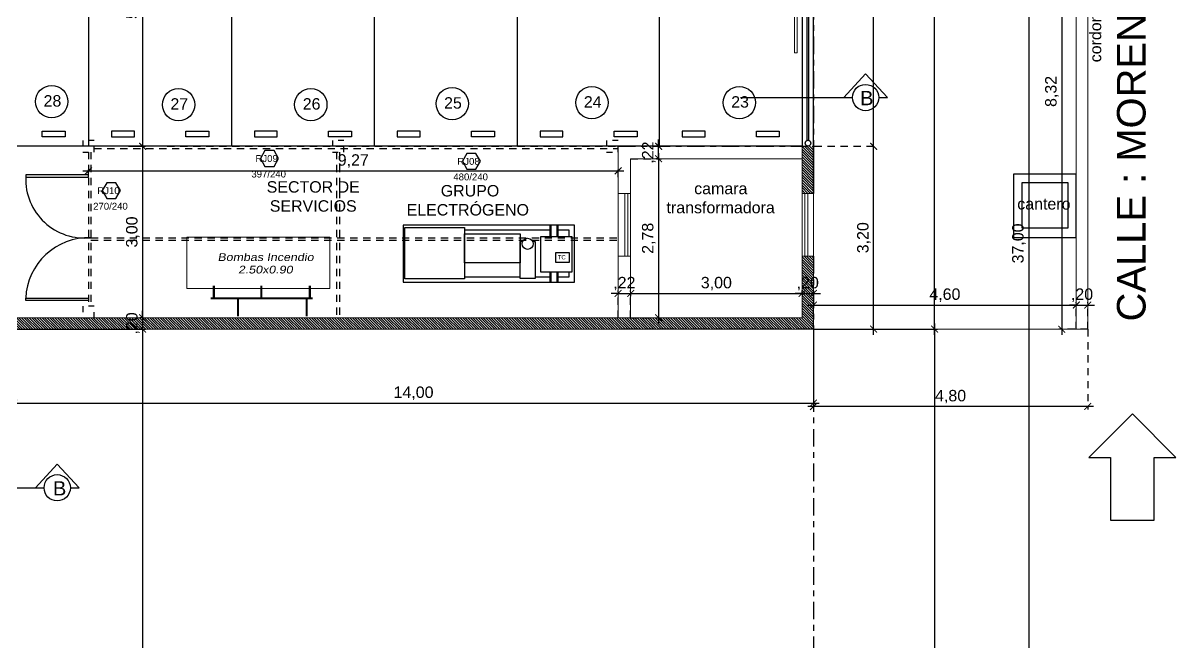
# Model space of a CAD drawing. Header units: metres. Extents: x 1166 to 1459, y -137 to 62.
# Drawn here: x 1323.34 to 1343.52, y -23.39 to -12.56 of the extents above; entities that cross this region are included whole.
import ezdxf

# ---------------------------------------------------------------- set-up
doc = ezdxf.new("R2010")
doc.units = ezdxf.units.M
doc.header["$LTSCALE"] = 0.508
doc.header["$PDMODE"] = 1
doc.header["$PDSIZE"] = -2
for name, pattern in [('ACAD_ISO10W100', [18, 12, -3, 0, -3]), ('HIDDEN', [0.375, 0.25, -0.125]), ('HIDDEN2', [0.1875, 0.125, -0.0625])]:
    doc.linetypes.add(name, pattern=pattern)
doc.layers.get('0').update_dxf_attribs({"color": 9})
doc.layers.get('Defpoints').update_dxf_attribs({"color": 9})
for name, color, linetype in [('1-EJES', 9, 'ACAD_ISO10W100'), ('2-Corte', 9, 'Continuous'), ('2-Desig-Carp', 9, 'Continuous'), ('2-texto', 9, 'Continuous'), ('3-muros', 9, 'Continuous'), ('3-VISTA', 9, 'Continuous'), ('4-carpinterias', 9, 'Continuous'), ('7-artef', 9, 'Continuous'), ('7-equipamiento', 9, 'Continuous'), ('8-cotas-100', 9, 'Continuous'), ('9-Hatch', 9, 'Continuous'), ('9-Hatch existente', 9, 'Continuous'), ('9-PISOS', 9, 'Continuous'), ('arq carpinterias', 9, 'Continuous'), ('artef', 9, 'Continuous'), ('Estructura', 9, 'HIDDEN2'), ('instalación', 9, 'Continuous')]:
    doc.layers.add(name, color=color, linetype=linetype)
doc.layers.add('REFERENCIAS', color=9, linetype='Continuous', lineweight=0)
doc.styles.add('ARIAL', font='arial.ttf', dxfattribs={"width": 1.15, "oblique": 10})
doc.styles.add('swiss', font='swissel.ttf')
doc.dimstyles.new('dim-100', dxfattribs={"dimtxt": 0.2, "dimasz": 0.12, "dimexe": 0.05, "dimexo": 0, "dimgap": 0.05, "dimtad": 1, "dimzin": 4, "dimtxsty": 'swiss', "dimblk": 'ARCHTICK', "dimcen": 0.5, "dimdle": 0.1, "dimclrd": 256, "dimclre": 252, "dimclrt": 256, "dimadec": 0, "dimazin": 0, "dimtfac": 1, "dimtix": 1, "dimtmove": 2, "dimatfit": 3, "dimldrblk": 'OPEN30', "dimfxl": 0.05, "dimtolj": 1, "dimtzin": 0, "dimarcsym": 0})

# ---------------------------------------------------------------- blocks, each defined once
blk = doc.blocks.new('_ARCHTICK')
at = {"color": 0, "linetype": 'ByBlock', "const_width": 0.15}
blk.add_lwpolyline([(-0.5, -0.5), (0.5, 0.5)], dxfattribs=at)
blk = doc.blocks.new('*D18')
at = {"layer": '8-cotas-100', "color": 252, "linetype": 'Continuous', "lineweight": -2, "transparency": 16777216}
for p, q in [((1323.174, -17.917), (1323.174, -19.261)), ((1337.174, -17.917), (1337.174, -19.261))]:
    blk.add_line(p, q, dxfattribs=at)
at = {"layer": '8-cotas-100', "linetype": 'Continuous', "lineweight": -2, "transparency": 16777216}
blk.add_line((1323.074, -19.211), (1337.274, -19.211), dxfattribs=at)
at = {"layer": 'Defpoints', "color": 0, "linetype": 'Continuous', "transparency": 16777216}
for p in [(1323.174, -17.917), (1337.174, -17.917), (1337.174, -19.211)]:
    blk.add_point(p, dxfattribs=at)
at = {"layer": '8-cotas-100', "linetype": 'Continuous', "lineweight": -2, "transparency": 16777216, "xscale": 0.12, "yscale": 0.12, "zscale": 0.12, "rotation": 180}
blk.add_blockref('_ARCHTICK', (1323.174, -19.211), dxfattribs=at)
at = {"layer": '8-cotas-100', "linetype": 'Continuous', "lineweight": -2, "transparency": 16777216, "xscale": 0.12, "yscale": 0.12, "zscale": 0.12}
blk.add_blockref('_ARCHTICK', (1337.174, -19.211), dxfattribs=at)
at = {"layer": '8-cotas-100', "linetype": 'Continuous', "lineweight": 0, "transparency": 16777216, "insert": (1330.174, -19.039), "char_height": 0.2, "attachment_point": 5, "style": 'swiss'}
blk.add_mtext('\\A1;14,00', dxfattribs=at)
blk = doc.blocks.new('_Open30')
at = {"color": 0, "linetype": 'ByBlock', "lineweight": -2}
for p, q in [((-1, 0.27), (0, 0)), ((0, 0), (-1, -0.27)), ((0, 0), (-1, 0))]:
    blk.add_line(p, q, dxfattribs=at)
blk = doc.blocks.new('*D19')
at = {"layer": '8-cotas-100', "color": 252, "linetype": 'Continuous', "lineweight": -2, "transparency": 16777216}
for p, q in [((1323.174, -17.917), (1325.482, -17.917)), ((1323.174, -37.917), (1325.482, -37.917))]:
    blk.add_line(p, q, dxfattribs=at)
at = {"layer": '8-cotas-100', "linetype": 'Continuous', "lineweight": -2, "transparency": 16777216}
blk.add_line((1325.432, -17.817), (1325.432, -38.017), dxfattribs=at)
at = {"layer": 'Defpoints', "color": 0, "linetype": 'Continuous', "transparency": 16777216}
for p in [(1323.174, -17.917), (1323.174, -37.917), (1325.432, -37.917)]:
    blk.add_point(p, dxfattribs=at)
at = {"layer": '8-cotas-100', "linetype": 'Continuous', "lineweight": -2, "transparency": 16777216, "xscale": 0.12, "yscale": 0.12, "zscale": 0.12}
for p, rotation in [((1325.432, -17.917), 90), ((1325.432, -37.917), 270)]:
    blk.add_blockref('_ARCHTICK', p, dxfattribs=dict(at, rotation=rotation))
at = {"layer": '8-cotas-100', "linetype": 'Continuous', "lineweight": 0, "transparency": 16777216, "insert": (1325.26, -27.917), "char_height": 0.2, "attachment_point": 5, "rotation": 90, "style": 'swiss'}
blk.add_mtext('\\A1;20,00', dxfattribs=at)
blk = doc.blocks.new('*D20')
at = {"layer": '8-cotas-100', "color": 252, "linetype": 'Continuous', "lineweight": -2, "transparency": 16777216}
for p, q in [((1337.174, 2.083), (1339.345, 2.083)), ((1337.174, -17.917), (1339.345, -17.917))]:
    blk.add_line(p, q, dxfattribs=at)
at = {"layer": '8-cotas-100', "linetype": 'Continuous', "lineweight": -2, "transparency": 16777216}
blk.add_line((1339.295, -18.017), (1339.295, 2.183), dxfattribs=at)
at = {"layer": 'Defpoints', "color": 0, "linetype": 'Continuous', "transparency": 16777216}
for p in [(1337.174, 2.083), (1339.295, 2.083), (1337.174, -17.917)]:
    blk.add_point(p, dxfattribs=at)
at = {"layer": '8-cotas-100', "linetype": 'Continuous', "lineweight": -2, "transparency": 16777216, "xscale": 0.12, "yscale": 0.12, "zscale": 0.12}
for p, rotation in [((1339.295, 2.083), 90), ((1339.295, -17.917), 270)]:
    blk.add_blockref('_ARCHTICK', p, dxfattribs=dict(at, rotation=rotation))
at = {"layer": '8-cotas-100', "linetype": 'Continuous', "lineweight": 0, "transparency": 16777216, "insert": (1339.123, -7.917), "char_height": 0.2, "attachment_point": 5, "rotation": 90, "style": 'swiss'}
blk.add_mtext('\\A1;20,00', dxfattribs=at)
blk = doc.blocks.new('*D193')
at = {"layer": '8-cotas-100', "linetype": 'Continuous', "lineweight": -2, "transparency": 16777216}
blk.add_line((1325.432, -9.617), (1325.432, -14.817), dxfattribs=at)
at = {"layer": '8-cotas-100', "color": 252, "linetype": 'Continuous', "lineweight": -2, "transparency": 16777216}
for p, q in [((1327.071, -9.717), (1325.382, -9.717)), ((1325.183, -14.717), (1325.482, -14.717))]:
    blk.add_line(p, q, dxfattribs=at)
at = {"layer": 'Defpoints', "color": 0, "linetype": 'Continuous', "transparency": 16777216}
for p in [(1327.071, -9.717), (1325.183, -14.717), (1325.432, -14.717)]:
    blk.add_point(p, dxfattribs=at)
at = {"layer": '8-cotas-100', "linetype": 'Continuous', "lineweight": -2, "transparency": 16777216, "xscale": 0.12, "yscale": 0.12, "zscale": 0.12}
for p, rotation in [((1325.432, -9.717), 90), ((1325.432, -14.717), 270)]:
    blk.add_blockref('_ARCHTICK', p, dxfattribs=dict(at, rotation=rotation))
at = {"layer": '8-cotas-100', "linetype": 'Continuous', "lineweight": 0, "transparency": 16777216, "insert": (1325.26, -12.217), "char_height": 0.2, "attachment_point": 5, "rotation": 90, "style": 'swiss'}
blk.add_mtext('\\A1;5,00', dxfattribs=at)
blk = doc.blocks.new('*D194')
at = {"layer": '8-cotas-100', "color": 252, "linetype": 'Continuous', "lineweight": -2, "transparency": 16777216}
for p, q in [((1325.183, -14.717), (1325.482, -14.717)), ((1325.432, -17.717), (1325.382, -17.717))]:
    blk.add_line(p, q, dxfattribs=at)
at = {"layer": '8-cotas-100', "linetype": 'Continuous', "lineweight": -2, "transparency": 16777216}
blk.add_line((1325.432, -14.617), (1325.432, -17.817), dxfattribs=at)
at = {"layer": 'Defpoints', "color": 0, "linetype": 'Continuous', "transparency": 16777216}
for p in [(1325.183, -14.717), (1325.432, -17.717), (1325.432, -17.717)]:
    blk.add_point(p, dxfattribs=at)
at = {"layer": '8-cotas-100', "linetype": 'Continuous', "lineweight": -2, "transparency": 16777216, "xscale": 0.12, "yscale": 0.12, "zscale": 0.12}
for p, rotation in [((1325.432, -14.717), 90), ((1325.432, -17.717), 270)]:
    blk.add_blockref('_ARCHTICK', p, dxfattribs=dict(at, rotation=rotation))
at = {"layer": '8-cotas-100', "linetype": 'Continuous', "lineweight": 0, "transparency": 16777216, "insert": (1325.26, -16.217), "char_height": 0.2, "attachment_point": 5, "rotation": 90, "style": 'swiss'}
blk.add_mtext('\\A1;3,00', dxfattribs=at)
blk = doc.blocks.new('*D200')
at = {"layer": '8-cotas-100', "color": 252, "linetype": 'HIDDEN', "lineweight": -2, "transparency": 16777216}
for p, q in [((1337.194, -17.917), (1339.345, -17.917)), ((1337.174, -34.917), (1339.345, -34.917))]:
    blk.add_line(p, q, dxfattribs=at)
at = {"layer": '8-cotas-100', "linetype": 'Continuous', "lineweight": -2, "transparency": 16777216}
blk.add_line((1339.295, -17.817), (1339.295, -35.017), dxfattribs=at)
at = {"layer": 'Defpoints', "color": 0, "linetype": 'Continuous', "transparency": 16777216}
for p in [(1337.194, -17.917), (1337.174, -34.917), (1339.295, -34.917)]:
    blk.add_point(p, dxfattribs=at)
at = {"layer": '8-cotas-100', "linetype": 'Continuous', "lineweight": -2, "transparency": 16777216, "xscale": 0.12, "yscale": 0.12, "zscale": 0.12}
for p, rotation in [((1339.295, -17.917), 90), ((1339.295, -34.917), 270)]:
    blk.add_blockref('_ARCHTICK', p, dxfattribs=dict(at, rotation=rotation))
at = {"layer": '8-cotas-100', "linetype": 'Continuous', "lineweight": 0, "transparency": 16777216, "insert": (1339.123, -26.417), "char_height": 0.2, "attachment_point": 5, "rotation": 90, "style": 'swiss'}
blk.add_mtext('\\A1;17,00', dxfattribs=at)
blk = doc.blocks.new('*D238')
at = {"layer": '3-muros', "color": 252, "linetype": 'HIDDEN', "lineweight": -2, "transparency": 16777216}
for p, q in [((1337.194, -14.717), (1338.277, -14.717)), ((1337.194, -17.917), (1338.277, -17.917))]:
    blk.add_line(p, q, dxfattribs=at)
at = {"layer": '3-muros', "linetype": 'Continuous', "lineweight": -2, "transparency": 16777216}
blk.add_line((1338.227, -18.017), (1338.227, -14.617), dxfattribs=at)
at = {"layer": 'Defpoints', "color": 0, "linetype": 'Continuous', "transparency": 16777216}
for p in [(1337.194, -14.717), (1338.227, -14.717), (1337.194, -17.917)]:
    blk.add_point(p, dxfattribs=at)
at = {"layer": '3-muros', "linetype": 'Continuous', "lineweight": -2, "transparency": 16777216, "xscale": 0.12, "yscale": 0.12, "zscale": 0.12}
for p, rotation in [((1338.227, -14.717), 90), ((1338.227, -17.917), 270)]:
    blk.add_blockref('_ARCHTICK', p, dxfattribs=dict(at, rotation=rotation))
at = {"layer": '3-muros', "linetype": 'Continuous', "lineweight": 0, "transparency": 16777216, "insert": (1338.056, -16.317), "char_height": 0.2, "attachment_point": 5, "rotation": 90, "style": 'swiss'}
blk.add_mtext('\\A1;3,20', dxfattribs=at)
blk = doc.blocks.new('*D239')
at = {"layer": '3-muros', "color": 252, "linetype": 'HIDDEN', "lineweight": -2, "transparency": 16777216}
for p, q in [((1337.174, -9.596), (1338.277, -9.596)), ((1337.194, -14.717), (1338.277, -14.717))]:
    blk.add_line(p, q, dxfattribs=at)
at = {"layer": '3-muros', "linetype": 'Continuous', "lineweight": -2, "transparency": 16777216}
blk.add_line((1338.227, -14.817), (1338.227, -9.496), dxfattribs=at)
at = {"layer": 'Defpoints', "color": 0, "linetype": 'Continuous', "transparency": 16777216}
for p in [(1337.174, -9.596), (1338.227, -9.596), (1337.194, -14.717)]:
    blk.add_point(p, dxfattribs=at)
at = {"layer": '3-muros', "linetype": 'Continuous', "lineweight": -2, "transparency": 16777216, "xscale": 0.12, "yscale": 0.12, "zscale": 0.12}
for p, rotation in [((1338.227, -9.596), 90), ((1338.227, -14.717), 270)]:
    blk.add_blockref('_ARCHTICK', p, dxfattribs=dict(at, rotation=rotation))
at = {"layer": '3-muros', "linetype": 'Continuous', "lineweight": 0, "transparency": 16777216, "insert": (1338.056, -12.157), "char_height": 0.2, "attachment_point": 5, "rotation": 90, "style": 'swiss'}
blk.add_mtext('\\A1;5,12', dxfattribs=at)
blk = doc.blocks.new('*D269')
at = {"layer": '8-cotas-100', "color": 252, "linetype": 'HIDDEN', "lineweight": -2, "transparency": 16777216}
for p, q in [((1325.432, -17.717), (1325.382, -17.717)), ((1325.432, -17.917), (1325.382, -17.917))]:
    blk.add_line(p, q, dxfattribs=at)
at = {"layer": '8-cotas-100', "lineweight": -2, "transparency": 16777216}
for p, q in [((1325.432, -17.717), (1325.432, -17.597)), ((1325.432, -17.717), (1325.432, -17.917)), ((1325.432, -17.917), (1325.432, -18.037))]:
    blk.add_line(p, q, dxfattribs=at)
at = {"layer": 'Defpoints', "color": 0, "transparency": 16777216}
for p in [(1325.432, -17.717), (1325.432, -17.917), (1325.432, -17.917)]:
    blk.add_point(p, dxfattribs=at)
at = {"layer": '8-cotas-100', "lineweight": -2, "transparency": 16777216, "xscale": 0.12, "yscale": 0.12, "zscale": 0.12}
for p, rotation in [((1325.432, -17.717), 270), ((1325.432, -17.917), 90)]:
    blk.add_blockref('_ARCHTICK', p, dxfattribs=dict(at, rotation=rotation))
at = {"layer": '8-cotas-100', "lineweight": 0, "transparency": 16777216, "insert": (1325.26, -17.817), "char_height": 0.2, "attachment_point": 5, "rotation": 90, "style": 'swiss'}
blk.add_mtext('\\A1;,20', dxfattribs=at)
blk = doc.blocks.new('*D270')
at = {"layer": '8-cotas-100', "lineweight": -2, "transparency": 16777216}
blk.add_line((1334.463, -14.837), (1334.463, -17.817), dxfattribs=at)
at = {"layer": '8-cotas-100', "color": 252, "linetype": 'HIDDEN', "lineweight": -2, "transparency": 16777216}
for p, q in [((1333.974, -14.937), (1334.513, -14.937)), ((1333.974, -17.717), (1334.513, -17.717))]:
    blk.add_line(p, q, dxfattribs=at)
at = {"layer": 'Defpoints', "color": 0, "transparency": 16777216}
for p in [(1333.974, -14.937), (1333.974, -17.717), (1334.463, -17.717)]:
    blk.add_point(p, dxfattribs=at)
at = {"layer": '8-cotas-100', "lineweight": -2, "transparency": 16777216, "xscale": 0.12, "yscale": 0.12, "zscale": 0.12}
for p, rotation in [((1334.463, -14.937), 90), ((1334.463, -17.717), 270)]:
    blk.add_blockref('_ARCHTICK', p, dxfattribs=dict(at, rotation=rotation))
at = {"layer": '8-cotas-100', "lineweight": 0, "transparency": 16777216, "insert": (1334.291, -16.327), "char_height": 0.2, "attachment_point": 5, "rotation": 90, "style": 'swiss'}
blk.add_mtext('\\A1;2,78', dxfattribs=at)
blk = doc.blocks.new('*D271')
at = {"layer": '8-cotas-100', "color": 252, "linetype": 'HIDDEN', "lineweight": -2, "transparency": 16777216}
for p, q in [((1334.463, -14.717), (1334.413, -14.717)), ((1334.463, -14.937), (1334.413, -14.937))]:
    blk.add_line(p, q, dxfattribs=at)
at = {"layer": '8-cotas-100', "lineweight": -2, "transparency": 16777216}
for p, q in [((1334.463, -14.717), (1334.463, -14.597)), ((1334.463, -14.937), (1334.463, -14.717)), ((1334.463, -14.937), (1334.463, -15.057))]:
    blk.add_line(p, q, dxfattribs=at)
at = {"layer": 'Defpoints', "color": 0, "transparency": 16777216}
for p in [(1334.463, -14.717), (1334.463, -14.717), (1334.463, -14.937)]:
    blk.add_point(p, dxfattribs=at)
at = {"layer": '8-cotas-100', "lineweight": -2, "transparency": 16777216, "xscale": 0.12, "yscale": 0.12, "zscale": 0.12}
for p, rotation in [((1334.463, -14.717), 270), ((1334.463, -14.937), 90)]:
    blk.add_blockref('_ARCHTICK', p, dxfattribs=dict(at, rotation=rotation))
at = {"layer": '8-cotas-100', "lineweight": 0, "transparency": 16777216, "insert": (1334.291, -14.827), "char_height": 0.2, "attachment_point": 5, "rotation": 90, "style": 'swiss'}
blk.add_mtext('\\A1;,22', dxfattribs=at)
blk = doc.blocks.new('*D272')
at = {"layer": '8-cotas-100', "lineweight": -2, "transparency": 16777216}
for p, q in [((1333.754, -17.292), (1333.634, -17.292)), ((1333.754, -17.292), (1333.974, -17.292)), ((1333.974, -17.292), (1334.094, -17.292))]:
    blk.add_line(p, q, dxfattribs=at)
at = {"layer": '8-cotas-100', "color": 252, "linetype": 'HIDDEN', "lineweight": -2, "transparency": 16777216}
for p, q in [((1333.754, -17.717), (1333.754, -17.242)), ((1333.974, -17.717), (1333.974, -17.242))]:
    blk.add_line(p, q, dxfattribs=at)
at = {"layer": 'Defpoints', "color": 0, "transparency": 16777216}
for p in [(1333.974, -17.292), (1333.754, -17.717), (1333.974, -17.717)]:
    blk.add_point(p, dxfattribs=at)
at = {"layer": '8-cotas-100', "lineweight": -2, "transparency": 16777216, "xscale": 0.12, "yscale": 0.12, "zscale": 0.12}
blk.add_blockref('_ARCHTICK', (1333.754, -17.292), dxfattribs=at)
at = {"layer": '8-cotas-100', "lineweight": -2, "transparency": 16777216, "xscale": 0.12, "yscale": 0.12, "zscale": 0.12, "rotation": 180}
blk.add_blockref('_ARCHTICK', (1333.974, -17.292), dxfattribs=at)
at = {"layer": '8-cotas-100', "lineweight": 0, "transparency": 16777216, "insert": (1333.864, -17.121), "char_height": 0.2, "attachment_point": 5, "style": 'swiss'}
blk.add_mtext('\\A1;,22', dxfattribs=at)
blk = doc.blocks.new('*D273')
at = {"layer": '8-cotas-100', "lineweight": -2, "transparency": 16777216}
blk.add_line((1333.874, -17.292), (1337.074, -17.292), dxfattribs=at)
at = {"layer": '8-cotas-100', "color": 252, "linetype": 'HIDDEN', "lineweight": -2, "transparency": 16777216}
for p, q in [((1333.974, -17.292), (1333.974, -17.342)), ((1336.974, -17.292), (1336.974, -17.242))]:
    blk.add_line(p, q, dxfattribs=at)
at = {"layer": 'Defpoints', "color": 0, "transparency": 16777216}
for p in [(1333.974, -17.292), (1336.974, -17.292), (1336.974, -17.292)]:
    blk.add_point(p, dxfattribs=at)
at = {"layer": '8-cotas-100', "lineweight": -2, "transparency": 16777216, "xscale": 0.12, "yscale": 0.12, "zscale": 0.12, "rotation": 180}
blk.add_blockref('_ARCHTICK', (1333.974, -17.292), dxfattribs=at)
at = {"layer": '8-cotas-100', "lineweight": -2, "transparency": 16777216, "xscale": 0.12, "yscale": 0.12, "zscale": 0.12}
blk.add_blockref('_ARCHTICK', (1336.974, -17.292), dxfattribs=at)
at = {"layer": '8-cotas-100', "lineweight": 0, "transparency": 16777216, "insert": (1335.474, -17.121), "char_height": 0.2, "attachment_point": 5, "style": 'swiss'}
blk.add_mtext('\\A1;3,00', dxfattribs=at)
blk = doc.blocks.new('*D274')
at = {"layer": '8-cotas-100', "lineweight": -2, "transparency": 16777216}
for p, q in [((1336.974, -17.292), (1336.854, -17.292)), ((1336.974, -17.292), (1337.174, -17.292)), ((1337.174, -17.292), (1337.294, -17.292))]:
    blk.add_line(p, q, dxfattribs=at)
at = {"layer": '8-cotas-100', "color": 252, "linetype": 'HIDDEN', "lineweight": -2, "transparency": 16777216}
for p, q in [((1336.974, -17.292), (1336.974, -17.342)), ((1337.174, -17.292), (1337.174, -17.242))]:
    blk.add_line(p, q, dxfattribs=at)
at = {"layer": 'Defpoints', "color": 0, "transparency": 16777216}
for p in [(1336.974, -17.292), (1337.174, -17.292), (1337.174, -17.292)]:
    blk.add_point(p, dxfattribs=at)
at = {"layer": '8-cotas-100', "lineweight": -2, "transparency": 16777216, "xscale": 0.12, "yscale": 0.12, "zscale": 0.12}
blk.add_blockref('_ARCHTICK', (1336.974, -17.292), dxfattribs=at)
at = {"layer": '8-cotas-100', "lineweight": -2, "transparency": 16777216, "xscale": 0.12, "yscale": 0.12, "zscale": 0.12, "rotation": 180}
blk.add_blockref('_ARCHTICK', (1337.174, -17.292), dxfattribs=at)
at = {"layer": '8-cotas-100', "lineweight": 0, "transparency": 16777216, "insert": (1337.074, -17.121), "char_height": 0.2, "attachment_point": 5, "style": 'swiss'}
blk.add_mtext('\\A1;,20', dxfattribs=at)
blk = doc.blocks.new('Grupo Electrogeno 180')
at = {"layer": '7-artef'}
for p, q in [((2.569, 0.13), (2.569, -0.075)), ((2.589, 0.13), (2.589, -0.075)), ((2.69, 0.13), (2.69, -0.075)), ((2.71, 0.13), (2.71, -0.075)), ((2.569, -0.687), (2.569, -0.87)), ((2.589, -0.687), (2.589, -0.87)), ((2.69, -0.687), (2.69, -0.87)), ((2.71, -0.687), (2.71, -0.87))]:
    blk.add_line(p, q, dxfattribs=at)
for points in [[(0, -0.87), (3, -0.87), (3, 0.13), (0, 0.13)], [(0.033, 0.088), (1.073, 0.088), (1.073, -0.813), (0.033, -0.813)], [(2.051, -0.533), (1.077, -0.533), (1.077, -0.026), (2.051, -0.026)], [(2.962, -0.075), (2.408, -0.075), (2.408, -0.687), (2.962, -0.687)], [(2.668, -0.517), (2.915, -0.517), (2.915, -0.357), (2.668, -0.357)]]:
    blk.add_lwpolyline(points, close=True, dxfattribs=at)
for points in [[(2.569, 0.039), (1.073, 0.039)], [(2.909, -0.075), (2.909, 0.039), (2.71, 0.039)], [(2.268, -0.156), (2.311, -0.156), (2.311, -0.803), (2.051, -0.803), (2.051, -0.156), (2.094, -0.156)], [(1.073, -0.779), (2.051, -0.779)], [(2.311, -0.779), (2.569, -0.779)], [(2.71, -0.779), (2.909, -0.779), (2.909, -0.687)]]:
    blk.add_lwpolyline(points, dxfattribs=at)
blk.add_circle((2.181, -0.199), 0.097, dxfattribs=at)
at = {"layer": '7-artef', "insert": (2.708, -0.396), "char_height": 0.075, "attachment_point": 1, "style": 'swiss'}
blk.add_mtext_dynamic_manual_height_columns('TC', width=0.17152, gutter_width=0.75, heights=[0], dxfattribs=at)
blk = doc.blocks.new('*D542')
at = {"layer": '8-cotas-100', "color": 252, "linetype": 'HIDDEN', "lineweight": -2, "transparency": 16777216}
for p, q in [((1324.485, -15.257), (1324.485, -15.097)), ((1333.754, -15.257), (1333.754, -15.097))]:
    blk.add_line(p, q, dxfattribs=at)
at = {"layer": '8-cotas-100', "lineweight": -2, "transparency": 16777216}
blk.add_line((1324.385, -15.147), (1333.854, -15.147), dxfattribs=at)
at = {"layer": 'Defpoints', "color": 0, "transparency": 16777216}
for p in [(1324.485, -15.257), (1333.754, -15.147), (1333.754, -15.257)]:
    blk.add_point(p, dxfattribs=at)
at = {"layer": '8-cotas-100', "lineweight": -2, "transparency": 16777216, "xscale": 0.12, "yscale": 0.12, "zscale": 0.12, "rotation": 180}
blk.add_blockref('_ARCHTICK', (1324.485, -15.147), dxfattribs=at)
at = {"layer": '8-cotas-100', "lineweight": -2, "transparency": 16777216, "xscale": 0.12, "yscale": 0.12, "zscale": 0.12}
blk.add_blockref('_ARCHTICK', (1333.754, -15.147), dxfattribs=at)
at = {"layer": '8-cotas-100', "transparency": 16777216, "insert": (1329.119, -14.975), "char_height": 0.2, "attachment_point": 5, "style": 'swiss'}
blk.add_mtext('\\A1;9,27', dxfattribs=at)
blk = doc.blocks.new('*D543')
at = {"layer": '8-cotas-100', "color": 252, "linetype": 'HIDDEN', "lineweight": -2, "transparency": 16777216}
for p, q in [((1337.174, 2.083), (1340.992, 2.083)), ((1337.174, -34.917), (1340.992, -34.917))]:
    blk.add_line(p, q, dxfattribs=at)
at = {"layer": '8-cotas-100', "lineweight": -2, "transparency": 16777216}
blk.add_line((1340.942, 2.183), (1340.942, -35.017), dxfattribs=at)
at = {"layer": 'Defpoints', "color": 0, "transparency": 16777216}
for p in [(1337.174, 2.083), (1337.174, -34.917), (1340.942, -34.917)]:
    blk.add_point(p, dxfattribs=at)
at = {"layer": '8-cotas-100', "lineweight": -2, "transparency": 16777216, "xscale": 0.12, "yscale": 0.12, "zscale": 0.12}
for p, rotation in [((1340.942, 2.083), 90), ((1340.942, -34.917), 270)]:
    blk.add_blockref('_ARCHTICK', p, dxfattribs=dict(at, rotation=rotation))
at = {"layer": '8-cotas-100', "transparency": 16777216, "insert": (1340.77, -16.417), "char_height": 0.2, "attachment_point": 5, "rotation": 90, "style": 'swiss'}
blk.add_mtext('\\A1;37,00', dxfattribs=at)
blk = doc.blocks.new('*D560')
at = {"layer": '8-cotas-100', "color": 252, "linetype": 'HIDDEN', "lineweight": -2, "transparency": 16777216}
for p, q in [((1337.174, -17.917), (1337.174, -19.321)), ((1341.974, -17.917), (1341.974, -19.321))]:
    blk.add_line(p, q, dxfattribs=at)
at = {"layer": '8-cotas-100', "lineweight": -2, "transparency": 16777216}
blk.add_line((1342.074, -19.271), (1337.074, -19.271), dxfattribs=at)
at = {"layer": 'Defpoints', "color": 0, "transparency": 16777216}
for p in [(1337.174, -17.917), (1341.974, -17.917), (1337.174, -19.271)]:
    blk.add_point(p, dxfattribs=at)
at = {"layer": '8-cotas-100', "lineweight": -2, "transparency": 16777216, "xscale": 0.12, "yscale": 0.12, "zscale": 0.12, "rotation": 180}
blk.add_blockref('_ARCHTICK', (1337.174, -19.271), dxfattribs=at)
at = {"layer": '8-cotas-100', "lineweight": -2, "transparency": 16777216, "xscale": 0.12, "yscale": 0.12, "zscale": 0.12}
blk.add_blockref('_ARCHTICK', (1341.974, -19.271), dxfattribs=at)
at = {"layer": '8-cotas-100', "transparency": 16777216, "insert": (1339.574, -19.099), "char_height": 0.2, "attachment_point": 5, "style": 'swiss'}
blk.add_mtext('\\A1;4,80', dxfattribs=at)
blk = doc.blocks.new('*D561')
at = {"layer": '8-cotas-100', "lineweight": -2, "transparency": 16777216}
blk.add_line((1337.074, -17.495), (1341.874, -17.495), dxfattribs=at)
at = {"layer": '8-cotas-100', "color": 252, "linetype": 'HIDDEN', "lineweight": -2, "transparency": 16777216}
for p, q in [((1337.174, -17.917), (1337.174, -17.445)), ((1341.774, -17.917), (1341.774, -17.445))]:
    blk.add_line(p, q, dxfattribs=at)
at = {"layer": 'Defpoints', "color": 0, "transparency": 16777216}
for p in [(1341.774, -17.495), (1337.174, -17.917), (1341.774, -17.917)]:
    blk.add_point(p, dxfattribs=at)
at = {"layer": '8-cotas-100', "lineweight": -2, "transparency": 16777216, "xscale": 0.12, "yscale": 0.12, "zscale": 0.12, "rotation": 180}
blk.add_blockref('_ARCHTICK', (1337.174, -17.495), dxfattribs=at)
at = {"layer": '8-cotas-100', "lineweight": -2, "transparency": 16777216, "xscale": 0.12, "yscale": 0.12, "zscale": 0.12}
blk.add_blockref('_ARCHTICK', (1341.774, -17.495), dxfattribs=at)
at = {"layer": '8-cotas-100', "transparency": 16777216, "insert": (1339.474, -17.323), "char_height": 0.2, "attachment_point": 5, "style": 'swiss'}
blk.add_mtext('\\A1;4,60', dxfattribs=at)
blk = doc.blocks.new('*D562')
at = {"layer": '8-cotas-100', "lineweight": -2, "transparency": 16777216}
for p, q in [((1341.774, -17.495), (1341.654, -17.495)), ((1341.774, -17.495), (1341.974, -17.495)), ((1341.974, -17.495), (1342.094, -17.495))]:
    blk.add_line(p, q, dxfattribs=at)
at = {"layer": '8-cotas-100', "color": 252, "linetype": 'HIDDEN', "lineweight": -2, "transparency": 16777216}
for p, q in [((1341.774, -17.917), (1341.774, -17.445)), ((1341.974, -17.917), (1341.974, -17.445))]:
    blk.add_line(p, q, dxfattribs=at)
at = {"layer": 'Defpoints', "color": 0, "transparency": 16777216}
for p in [(1341.974, -17.495), (1341.774, -17.917), (1341.974, -17.917)]:
    blk.add_point(p, dxfattribs=at)
at = {"layer": '8-cotas-100', "lineweight": -2, "transparency": 16777216, "xscale": 0.12, "yscale": 0.12, "zscale": 0.12}
blk.add_blockref('_ARCHTICK', (1341.774, -17.495), dxfattribs=at)
at = {"layer": '8-cotas-100', "lineweight": -2, "transparency": 16777216, "xscale": 0.12, "yscale": 0.12, "zscale": 0.12, "rotation": 180}
blk.add_blockref('_ARCHTICK', (1341.974, -17.495), dxfattribs=at)
at = {"layer": '8-cotas-100', "transparency": 16777216, "insert": (1341.874, -17.323), "char_height": 0.2, "attachment_point": 5, "style": 'swiss'}
blk.add_mtext('\\A1;,20', dxfattribs=at)
blk = doc.blocks.new('*D572')
at = {"layer": '8-cotas-100', "color": 252, "linetype": 'HIDDEN', "lineweight": -2, "transparency": 16777216}
for p, q in [((1341.974, -9.596), (1341.469, -9.596)), ((1341.974, -17.917), (1341.469, -17.917))]:
    blk.add_line(p, q, dxfattribs=at)
at = {"layer": '8-cotas-100', "lineweight": -2, "transparency": 16777216}
blk.add_line((1341.519, -9.496), (1341.519, -18.017), dxfattribs=at)
at = {"layer": 'Defpoints', "color": 0, "transparency": 16777216}
for p in [(1341.974, -9.596), (1341.519, -17.917), (1341.974, -17.917)]:
    blk.add_point(p, dxfattribs=at)
at = {"layer": '8-cotas-100', "lineweight": -2, "transparency": 16777216, "xscale": 0.12, "yscale": 0.12, "zscale": 0.12}
for p, rotation in [((1341.519, -9.596), 90), ((1341.519, -17.917), 270)]:
    blk.add_blockref('_ARCHTICK', p, dxfattribs=dict(at, rotation=rotation))
at = {"layer": '8-cotas-100', "transparency": 16777216, "insert": (1341.347, -13.757), "char_height": 0.2, "attachment_point": 5, "rotation": 90, "style": 'swiss'}
blk.add_mtext('\\A1;8,32', dxfattribs=at)

msp = doc.modelspace()

# ---------------------------------------------------------------- hatches: boundary and pattern name
at = {"layer": '9-Hatch', "linetype": 'Continuous', "lineweight": 0}
h = msp.add_hatch(dxfattribs=at)
h.set_pattern_fill('NET', color=256, scale=0.1)
h.paths.add_polyline_path([(1325.454, -17.717), (1325.026, -17.717)])
at = {"layer": '9-Hatch existente', "linetype": 'Continuous', "lineweight": 0}
h = msp.add_hatch(dxfattribs=at)
h.set_pattern_fill('ANSI31', color=256, scale=0.01, angle=-90)
h.paths.add_polyline_path([(1336.974, -15.541), (1337.174, -15.541), (1337.174, -14.717), (1336.974, -14.717)])
h.paths.add_polyline_path([(1337.174, -16.641), (1336.974, -16.641), (1336.974, -17.717), (1333.974, -17.717), (1323.174, -17.717), (1323.174, -17.917), (1337.174, -17.917)])
h = msp.add_hatch(dxfattribs=at)
h.set_pattern_fill('ANSI31', color=256, scale=0.01, angle=-90)
h.paths.add_polyline_path([(1323.174, -30.632), (1322.974, -30.632), (1322.974, -37.917), (1323.174, -37.917)])
h.paths.add_polyline_path([(1323.174, -17.717), (1322.974, -17.717), (1322.974, -30.632), (1323.174, -30.632)])
h.paths.add_polyline_path([(1334.723, -16.001), (1336.718, -16.001), (1336.718, -15.252), (1334.723, -15.252)], flags=8)

# ---------------------------------------------------------------- linework, layer by layer
at = {"layer": '1-EJES', "linetype": 'ACAD_ISO10W100', "ltscale": 0.05}
for p, q in [((1337.174, 59.173), (1337.174, -15.541)), ((1337.174, -16.641), (1337.174, -34.917))]:
    msp.add_line(p, q, dxfattribs=at)
for points in [[(1333.754, -14.717), (1337.174, -14.717), (1337.174, -15.541)], [(1337.174, -16.641), (1337.174, -17.917), (1333.754, -17.917)]]:
    msp.add_lwpolyline(points, dxfattribs=at)
at = {"layer": '2-Corte'}
for p, q in [((1337.703, -13.864), (1338.086, -13.448)), ((1338.469, -13.864), (1338.086, -13.448)), ((1335.895, -13.864), (1337.779, -13.864)), ((1337.703, -13.864), (1337.856, -13.864)), ((1338.316, -13.864), (1338.469, -13.864)), ((1323.554, -20.693), (1323.937, -20.277)), ((1324.32, -20.693), (1323.937, -20.277)), ((1321.746, -20.693), (1323.631, -20.693)), ((1323.554, -20.693), (1323.707, -20.693)), ((1324.167, -20.693), (1324.32, -20.693))]:
    msp.add_line(p, q, dxfattribs=at)
for centre in [(1338.086, -13.864), (1323.937, -20.693)]:
    msp.add_circle(centre, 0.23, dxfattribs=at)
at = {"layer": '2-texto'}
msp.add_lwpolyline([(1343.518, -20.161), (1342.755, -19.399), (1341.993, -20.161), (1342.374, -20.161), (1342.374, -21.259), (1343.137, -21.259), (1343.137, -20.161)], close=True, dxfattribs=at)
for centre in [(1323.841, -13.935), (1326.061, -13.989), (1328.376, -13.988), (1330.851, -13.971), (1333.296, -13.953), (1335.876, -13.953)]:
    msp.add_circle(centre, 0.283, dxfattribs=at)
for centre, radius, start, end in [((1324.415, -15.293), 1.03, 177.997, 276.1681), ((1324.491, -17.424), 1.107, 88.257, 177.5778)]:
    msp.add_arc(centre, radius, start, end, dxfattribs=at)
at = {"layer": '3-muros', "linetype": 'Continuous', "lineweight": 0}
for p, q in [((1333.754, -15.541), (1333.754, -14.717)), ((1336.974, -14.717), (1336.974, -15.541)), ((1337.174, -14.956), (1337.174, -15.541)), ((1333.974, -15.541), (1333.754, -15.541)), ((1336.974, -15.541), (1337.174, -15.541)), ((1333.754, -17.717), (1333.754, -16.641)), ((1333.974, -16.641), (1333.754, -16.641)), ((1336.974, -16.641), (1337.174, -16.641)), ((1336.974, -16.641), (1336.974, -17.717)), ((1337.174, -16.641), (1337.174, -17.717)), ((1322.974, -17.717), (1333.974, -17.717)), ((1333.974, -17.717), (1336.974, -17.717)), ((1323.174, -17.917), (1337.194, -17.917))]:
    msp.add_line(p, q, dxfattribs=at)
for points in [[(1333.974, -15.541), (1333.974, -14.937), (1336.974, -14.937)], [(1336.974, -17.717), (1333.974, -17.717), (1333.974, -16.641)]]:
    msp.add_lwpolyline(points, dxfattribs=at)
at = {"layer": '3-VISTA', "lineweight": 0}
for p, q in [((1333.754, -16.641), (1333.754, -15.541)), ((1337.174, -16.641), (1337.174, -15.541))]:
    msp.add_line(p, q, dxfattribs=at)
at = {"layer": '3-VISTA'}
for points in [[(1340.674, -16.313), (1341.774, -16.313), (1341.774, -15.202), (1340.674, -15.202)], [(1340.824, -15.352), (1341.624, -15.352), (1341.624, -16.152), (1340.824, -16.152)]]:
    msp.add_lwpolyline(points, close=True, dxfattribs=at)
at = {"layer": '4-carpinterias'}
for p, q in [((1336.974, -9.596), (1336.974, -14.717)), ((1337.174, -15.541), (1337.174, -9.596)), ((1337.061, -14.615), (1337.061, -9.695)), ((1337.091, -14.614), (1337.091, -9.696))]:
    msp.add_line(p, q, dxfattribs=at)
at = {"layer": '4-carpinterias', "lineweight": 0}
for p, q in [((1333.874, -16.641), (1333.874, -15.541)), ((1333.922, -16.641), (1333.922, -15.541)), ((1333.974, -16.641), (1333.974, -15.541)), ((1336.974, -16.641), (1336.974, -15.541)), ((1337.025, -16.641), (1337.025, -15.541)), ((1337.074, -16.641), (1337.074, -15.541))]:
    msp.add_line(p, q, dxfattribs=at)
at = {"layer": '4-carpinterias', "linetype": 'Continuous', "lineweight": 0}
msp.add_line((1337.174, -17.917), (1337.174, -16.641), dxfattribs=at)
msp.add_lwpolyline([(1336.841, -7.082), (1336.841, -13.082), (1336.891, -13.082), (1336.891, -7.082)], close=True, dxfattribs=at)
at = {"layer": '4-carpinterias'}
msp.add_circle((1337.078, -14.662), 0.05, dxfattribs=at)
at = {"layer": '7-artef'}
for points in [[(1324.485, -15.217), (1323.385, -15.217), (1323.385, -15.257), (1324.485, -15.257)], [(1324.485, -17.417), (1323.385, -17.417), (1323.385, -17.377), (1324.485, -17.377)]]:
    msp.add_lwpolyline(points, close=True, dxfattribs=at)
at = {"layer": '7-equipamiento', "linetype": 'HIDDEN'}
for p, q in [((1325.864, -14.717), (1333.754, -14.717)), ((1324.485, -14.817), (1324.485, -17.517)), ((1324.525, -14.817), (1324.525, -17.517)), ((1324.585, -14.757), (1333.754, -14.757)), ((1328.827, -14.817), (1328.827, -17.717)), ((1328.877, -14.817), (1328.877, -17.717)), ((1324.525, -16.317), (1333.754, -16.317)), ((1324.525, -16.357), (1333.754, -16.357))]:
    msp.add_line(p, q, dxfattribs=at)
at = {"layer": '9-Hatch', "linetype": 'Continuous', "lineweight": 0}
msp.add_line((1321.974, -14.717), (1333.754, -14.717), dxfattribs=at)
at = {"layer": '9-PISOS', "linetype": 'Continuous', "lineweight": 0}
for p, q in [((1341.774, -9.596), (1341.774, -17.917)), ((1341.974, -9.596), (1341.974, -17.917)), ((1341.974, -17.917), (1337.194, -17.917))]:
    msp.add_line(p, q, dxfattribs=at)
at = {"layer": 'arq carpinterias'}
for points in [[(1327.812, -14.93), (1327.732, -14.792), (1327.573, -14.792), (1327.493, -14.93), (1327.573, -15.068), (1327.732, -15.068)], [(1331.347, -14.98), (1331.267, -14.842), (1331.108, -14.842), (1331.028, -14.98), (1331.108, -15.118), (1331.267, -15.118)], [(1325.043, -15.493), (1324.964, -15.355), (1324.804, -15.355), (1324.725, -15.493), (1324.804, -15.631), (1324.964, -15.631)]]:
    msp.add_lwpolyline(points, close=True, dxfattribs=at)
at = {"layer": 'artef'}
for p, q in [((1324.485, -9.717), (1324.485, -14.717)), ((1326.985, -9.717), (1326.985, -14.717)), ((1329.485, -9.717), (1329.485, -14.717)), ((1331.985, -9.717), (1331.985, -14.717)), ((1334.474, -9.717), (1334.474, -14.717)), ((1336.974, -9.717), (1336.974, -14.717)), ((1336.974, -14.717), (1321.974, -14.717))]:
    msp.add_line(p, q, dxfattribs=at)
for points in [[(1324.076, -14.55), (1323.676, -14.55), (1323.676, -14.45), (1324.076, -14.45)], [(1324.888, -14.55), (1325.288, -14.55), (1325.288, -14.45), (1324.888, -14.45)], [(1326.588, -14.55), (1326.188, -14.55), (1326.188, -14.45), (1326.588, -14.45)], [(1327.388, -14.55), (1327.788, -14.55), (1327.788, -14.45), (1327.388, -14.45)], [(1329.088, -14.55), (1328.688, -14.55), (1328.688, -14.45), (1329.088, -14.45)], [(1329.888, -14.55), (1330.288, -14.55), (1330.288, -14.45), (1329.888, -14.45)], [(1331.588, -14.55), (1331.188, -14.55), (1331.188, -14.45), (1331.588, -14.45)], [(1332.388, -14.55), (1332.788, -14.55), (1332.788, -14.45), (1332.388, -14.45)], [(1334.088, -14.55), (1333.688, -14.55), (1333.688, -14.45), (1334.088, -14.45)], [(1334.876, -14.55), (1335.276, -14.55), (1335.276, -14.45), (1334.876, -14.45)], [(1336.576, -14.55), (1336.176, -14.55), (1336.176, -14.45), (1336.576, -14.45)]]:
    msp.add_lwpolyline(points, close=True, dxfattribs=at)
at = {"layer": 'Estructura'}
for points in [[(1324.385, -14.817), (1324.585, -14.817), (1324.585, -14.617), (1324.385, -14.617)], [(1328.753, -14.817), (1328.953, -14.817), (1328.953, -14.617), (1328.753, -14.617)], [(1333.554, -14.817), (1333.754, -14.817), (1333.754, -14.617), (1333.554, -14.617)], [(1324.385, -17.717), (1324.585, -17.717), (1324.585, -17.517), (1324.385, -17.517)]]:
    msp.add_lwpolyline(points, close=True, dxfattribs=at)
at = {"layer": 'instalación', "lineweight": 40, "ltscale": 0.5}
for p, q in [((1327.515, -17.379), (1327.515, -17.158)), ((1328.407, -17.379), (1326.623, -17.379)), ((1327.096, -17.379), (1327.096, -17.688)), ((1328.302, -17.379), (1328.302, -17.688))]:
    msp.add_line(p, q, dxfattribs=at)
at = {"layer": 'instalación', "lineweight": 40, "ltscale": 0.5, "const_width": 0.04}
for points in [[(1326.677, -17.379), (1326.677, -17.158)], [(1328.358, -17.379), (1328.358, -17.158)]]:
    msp.add_lwpolyline(points, dxfattribs=at)
at = {"layer": 'REFERENCIAS'}
msp.add_lwpolyline([(1326.208, -16.305), (1328.708, -16.305), (1328.708, -17.205), (1326.208, -17.205)], close=True, dxfattribs=at)

# ---------------------------------------------------------------- block references
at = {"layer": '7-artef'}
msp.add_blockref('Grupo Electrogeno 180', (1329.99, -16.225), dxfattribs=at)

# ---------------------------------------------------------------- texts
at = {"layer": '2-Corte', "char_height": 0.25, "width": 1.27676, "attachment_point": 7, "style": 'swiss'}
for insert in [(1337.991, -13.998), (1323.863, -20.828)]:
    msp.add_mtext('B', dxfattribs=dict(at, insert=insert))
at = {"layer": '2-Desig-Carp', "char_height": 0.12, "width": 5.11385, "attachment_point": 3, "style": 'swiss'}
for s, insert in [('RJ09', (1327.798, -14.871)), ('RJ08', (1331.332, -14.921)), ('\\pi-0.36,l0.48,t0.48;{\\fArial|b0|i0|c0|p34;397/240}', (1327.941, -15.143)), ('\\pi-0.36,l0.48,t0.48;{\\fArial|b0|i0|c0|p34;480/240}', (1331.476, -15.193)), ('RJ10', (1325.029, -15.434)), ('\\pi-0.36,l0.48,t0.48;{\\fArial|b0|i0|c0|p34;270/240}', (1325.172, -15.706))]:
    msp.add_mtext(s, dxfattribs=dict(at, insert=insert))
at = {"layer": '2-texto', "insert": (1342.01, -13.447), "char_height": 0.2, "width": 6.62475, "attachment_point": 1, "rotation": 90, "style": 'swiss'}
msp.add_mtext('\\pi-0.6,l0.8,t0.8;cordon hormigon', dxfattribs=at)
at = {"layer": '2-texto', "insert": (1342.486, -17.782), "char_height": 0.5, "attachment_point": 1, "rotation": 90, "style": 'swiss'}
msp.add_mtext_dynamic_manual_height_columns('{\\fArial|b0|i0|c0|p34;CALLE : MORENO}', width=13.40179, gutter_width=1, heights=[0], dxfattribs=at)
at = {"layer": '2-texto'}
for s, insert, char_height, attachment_point, line_spacing_factor, style in [('28', (1324.009, -13.822), 0.2, 3, 0.844561, 'swiss'), ('27', (1326.229, -13.876), 0.2, 3, 0.844561, 'swiss'), ('26', (1328.545, -13.875), 0.2, 3, 0.844561, 'swiss'), ('25', (1331.019, -13.858), 0.2, 3, 0.844561, 'swiss'), ('24', (1333.465, -13.84), 0.2, 3, 0.844561, 'swiss'), ('23', (1336.044, -13.84), 0.2, 3, 0.844561, 'swiss'), ('\\pi-0.84083;{\\W1.15;\\C7;Bombas Incendio\\P\\pi-0.48162;2.50x0.90}', (1327.585, -16.589), 0.13548, 1, 0.967741, 'ARIAL')]:
    msp.add_mtext(s, dxfattribs=dict(at, insert=insert, char_height=char_height, attachment_point=attachment_point, line_spacing_factor=line_spacing_factor, style=style))
at = {"layer": '2-texto', "char_height": 0.2, "attachment_point": 1, "style": 'swiss'}
for s, insert, width in [('\\pi0.38338;{\\fArial|b0|i0|c0|p34;SECTOR DE \\P\\pi0.4374;SERVICIOS}', (1327.22, -15.328), 2.36921), ('\\pi3.6059;GRUPO\\P\\pi3.008;ELECTRÓGENO', (1327.044, -15.395), 8.27385), ('\\pi0.73017;{\\fArial|b0|i0|c0|p34;camara \\P\\pi0.24573;transformadora}', (1334.356, -15.355), 2.36921)]:
    msp.add_mtext(s, dxfattribs=dict(at, insert=insert, width=width))
at = {"layer": '9-PISOS', "insert": (1338.8, -15.624), "char_height": 0.2, "width": 6.62475, "attachment_point": 1, "style": 'swiss'}
msp.add_mtext('\\pi1.1407,l0.8,t2.5408;cantero', dxfattribs=at)

# ---------------------------------------------------------------- dimensions: what is measured, and where the dimension line sits
at = {"layer": '3-muros', "linetype": 'Continuous', "lineweight": 0}
for base, p1, p2, picture, middle in [((1338.227, -9.596), (1337.194, -14.717), (1337.174, -9.596), '*D239', (1338.056, -12.157)), ((1338.227, -14.717), (1337.194, -17.917), (1337.194, -14.717), '*D238', (1338.056, -16.317))]:
    dim = msp.add_linear_dim(base=base, p1=p1, p2=p2, angle=90, dimstyle='dim-100', dxfattribs=at)
    dim.commit()
    dim.dimension.update_dxf_attribs({"geometry": picture, "text_midpoint": middle})
at = {"layer": '8-cotas-100', "linetype": 'Continuous', "lineweight": 0}
for base, p1, p2, picture, middle in [((1339.295, 2.083), (1337.174, -17.917), (1337.174, 2.083), '*D20', (1339.123, -7.917)), ((1325.432, -14.717), (1327.071, -9.717), (1325.183, -14.717), '*D193', (1325.26, -12.217)), ((1325.432, -17.717), (1325.183, -14.717), (1325.432, -17.717), '*D194', (1325.26, -16.217)), ((1325.432, -37.917), (1323.174, -17.917), (1323.174, -37.917), '*D19', (1325.26, -27.917)), ((1339.295, -34.917), (1337.194, -17.917), (1337.174, -34.917), '*D200', (1339.123, -26.417))]:
    dim = msp.add_linear_dim(base=base, p1=p1, p2=p2, angle=90, dimstyle='dim-100', dxfattribs=at)
    dim.commit()
    dim.dimension.update_dxf_attribs({"geometry": picture, "text_midpoint": middle})
at = {"layer": '8-cotas-100'}
for base, p1, p2, picture, middle in [((1340.942, -34.917), (1337.174, 2.083), (1337.174, -34.917), '*D543', (1340.77, -16.417)), ((1341.519, -17.917), (1341.974, -9.596), (1341.974, -17.917), '*D572', (1341.347, -13.757))]:
    dim = msp.add_linear_dim(base=base, p1=p1, p2=p2, angle=90, dimstyle='dim-100', dxfattribs=at)
    dim.commit()
    dim.dimension.update_dxf_attribs({"geometry": picture, "text_midpoint": middle})
at = {"layer": '8-cotas-100', "lineweight": 0}
for base, p1, p2, picture, middle in [((1334.463, -14.717), (1334.463, -14.937), (1334.463, -14.717), '*D271', (1334.291, -14.827)), ((1334.463, -17.717), (1333.974, -14.937), (1333.974, -17.717), '*D270', (1334.291, -16.327)), ((1325.432, -17.917), (1325.432, -17.717), (1325.432, -17.917), '*D269', (1325.26, -17.817))]:
    dim = msp.add_linear_dim(base=base, p1=p1, p2=p2, angle=90, dimstyle='dim-100', dxfattribs=at)
    dim.commit()
    dim.dimension.update_dxf_attribs({"geometry": picture, "text_midpoint": middle})
at = {"layer": '8-cotas-100'}
for base, p1, p2, picture, middle in [((1333.754, -15.147), (1324.485, -15.257), (1333.754, -15.257), '*D542', (1329.119, -14.975)), ((1341.774, -17.495), (1337.174, -17.917), (1341.774, -17.917), '*D561', (1339.474, -17.323)), ((1341.974, -17.495), (1341.774, -17.917), (1341.974, -17.917), '*D562', (1341.874, -17.323)), ((1337.174, -19.271), (1341.974, -17.917), (1337.174, -17.917), '*D560', (1339.574, -19.099))]:
    dim = msp.add_linear_dim(base=base, p1=p1, p2=p2, dimstyle='dim-100', dxfattribs=at)
    dim.commit()
    dim.dimension.update_dxf_attribs({"geometry": picture, "text_midpoint": middle})
at = {"layer": '8-cotas-100', "lineweight": 0}
for base, p1, p2, picture, middle in [((1333.974, -17.292), (1333.754, -17.717), (1333.974, -17.717), '*D272', (1333.864, -17.121)), ((1336.974, -17.292), (1333.974, -17.292), (1336.974, -17.292), '*D273', (1335.474, -17.121)), ((1337.174, -17.292), (1336.974, -17.292), (1337.174, -17.292), '*D274', (1337.074, -17.121))]:
    dim = msp.add_linear_dim(base=base, p1=p1, p2=p2, dimstyle='dim-100', dxfattribs=at)
    dim.commit()
    dim.dimension.update_dxf_attribs({"geometry": picture, "text_midpoint": middle})
at = {"layer": '8-cotas-100', "linetype": 'Continuous', "lineweight": 0}
dim = msp.add_linear_dim(base=(1337.174, -19.211), p1=(1323.174, -17.917), p2=(1337.174, -17.917), dimstyle='dim-100', dxfattribs=at)
dim.commit()
dim.dimension.update_dxf_attribs({"geometry": '*D18', "text_midpoint": (1330.174, -19.039)})

doc.saveas('drawing.dxf')
